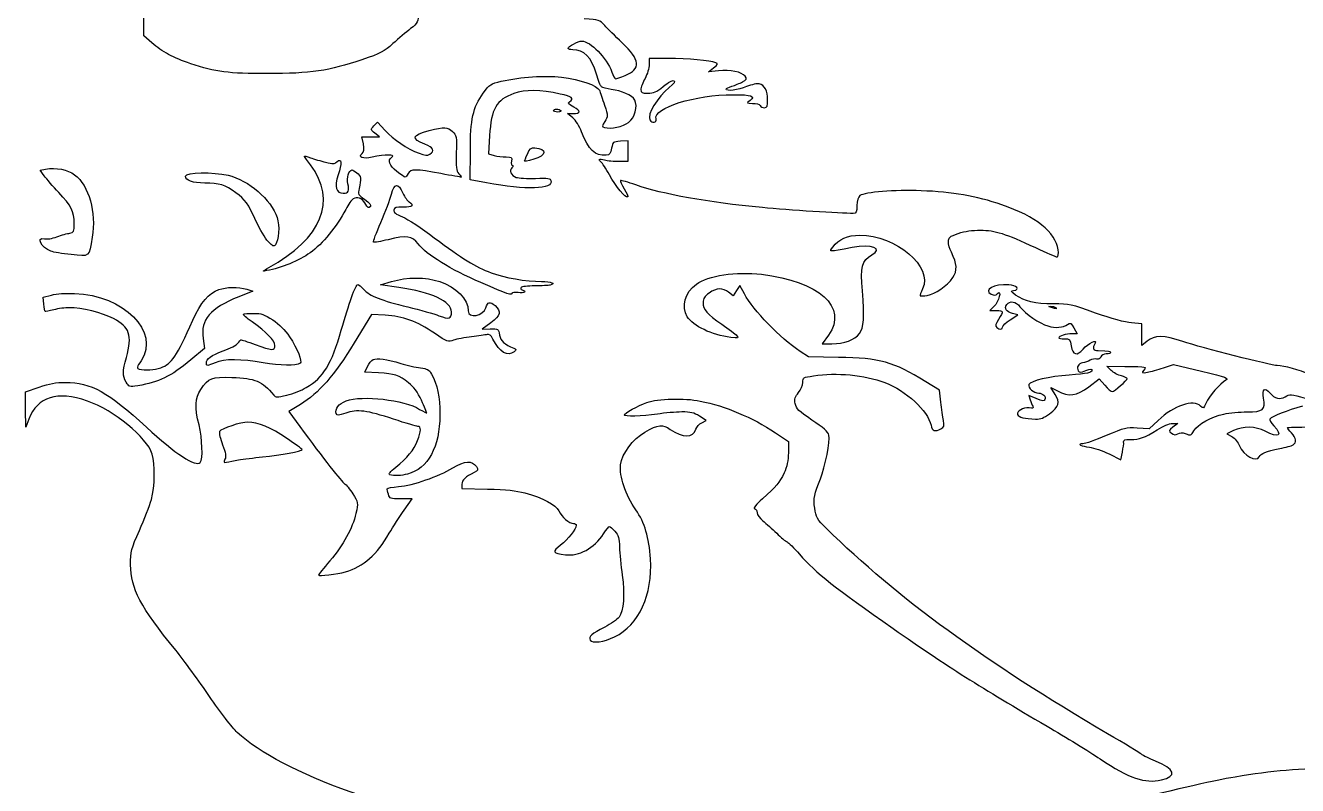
# Model space of a CAD drawing. Extents: x 0 to 500, y 0 to 193.
# Drawn here: x 0 to 67.2, y 42.2 to 82.4 of the extents above; entities that cross this region are included whole.
import ezdxf

# ---------------------------------------------------------------- set-up
doc = ezdxf.new("R2010")
doc.units = 0
doc.layers.add('Layer_1', color=7, linetype='CONTINUOUS')

msp = doc.modelspace()

# ---------------------------------------------------------------- linework, layer by layer
at = {"layer": 'Layer_1', "color": 7}
for points in [[(6.66947, 81.437823), (6.259, 81.796293), (6.252, 83.059363)], [(33.94253, 80.609953), (32.93615, 80.609953), (32.9361, 80.284623)], [(36.58971, 79.954583), (36.06458, 79.901383), (36.33613, 80.106603)], [(28.89979, 77.477603), (28.63022, 77.701023), (28.90792, 77.701023)], [(17.84333, 76.091113), (17.76743, 76.476133), (18.23594, 76.476133), (18.70445, 76.476133), (18.45643, 76.660243)], [(18.39873, 77.046903), (18.58904, 77.249453), (18.99222, 76.804773)], [(24.5085, 76.535233), (24.4526, 75.560753), (24.74709, 75.482653)], [(31.34623, 75.174943), (31.83304, 75.174943), (31.83304, 75.715413), (31.83304, 76.255873), (31.42141, 76.232073)], [(24.34215, 74.041063), (23.4905, 74.203623), (23.4925, 75.703453)], [(0.9945, 74.407803), (0.7717, 74.712433), (1.0538, 74.761833)], [(19.61201, 74.638933), (19.61195, 74.639383)], [(19.71104, 68.505353), (18.74584, 68.641623), (19.33446, 68.821143)], [(37.96269, 68.165453), (37.71491, 68.619473), (37.54154, 68.345423), (37.36816, 68.071383), (37.13361, 68.255023)], [(0.9773, 67.626133), (0.9393, 68.000073), (1.3784, 68.109703)], [(11.68542, 68.413663), (12.00346, 68.318963), (11.26007, 68.015783)], [(51.1434, 67.500933), (50.93175, 67.290423), (51.26434, 67.290423)], [(18.99816, 67.042283), (18.2709, 67.078583), (17.35317, 65.574423)], [(24.57601, 66.638973), (24.12467, 66.297503), (24.54615, 66.315403)], [(51.9984, 66.799033), (52.39985, 67.055463), (52.12315, 67.128863)], [(59.23566, 65.676983), (58.95148, 65.441453), (58.95148, 66.011583), (58.95148, 66.581713), (58.40291, 66.632513)], [(42.40791, 65.992583), (42.07903, 65.529843), (42.58343, 65.529843)], [(55.361, 66.367473), (55.53099, 66.065683), (55.25818, 66.065683)], [(9.37893, 65.818083), (9.44973, 65.287073), (8.72935, 64.684773)], [(42.92887, 64.811423), (41.34632, 64.834723), (40.91458, 65.124843)], [(18.64835, 63.994133), (17.91701, 64.037133), (18.06478, 64.335673)], [(57.33262, 64.124723), (57.11003, 64.342943), (58.05821, 64.332643)], [(60.09204, 64.263283), (60.62884, 64.445023), (62.10364, 64.082843)], [(0.1799, 61.542853), (0.02, 61.128063), (0.01, 62.060993), (0, 62.993923), (0.7226, 63.242013)], [(5.32052, 63.505443), (5.3196, 63.505413)], [(48.34013, 62.445953), (48.27133, 63.074743), (47.54395, 63.522473)], [(54.36723, 62.858803), (54.14256, 63.229653), (54.49922, 63.039943)], [(56.14818, 63.262963), (56.70123, 63.675703), (56.99887, 63.339513)], [(53.37818, 62.633523), (52.98856, 62.801443), (53.05346, 62.577063)], [(14.52987, 62.331653), (13.90654, 61.950363), (14.48952, 61.156383)], [(35.71113, 61.361383), (35.94942, 61.479943), (35.59094, 61.705943)], [(59.8116, 61.484163), (59.33569, 61.035003), (58.70894, 61.072703)], [(60.57419, 61.319303), (60.85588, 61.319303), (60.59595, 61.126353)], [(39.59925, 60.831393), (40.28531, 60.376723), (40.28531, 59.774043)], [(63.79382, 60.942743), (63.44654, 60.770293), (63.70831, 60.626703)], [(57.21927, 59.714013), (57.83354, 59.407263), (57.92324, 59.808303)], [(23.05153, 58.113463), (23.05153, 57.893053), (24.3962, 57.857053)], [(19.99739, 56.745453), (20.41951, 57.338713), (19.82827, 57.338713)]]:
    msp.add_lwpolyline(points, dxfattribs=at)
for points in [[(27.88677, 77.854233)], [(33.29711, 77.415773)], [(26.35163, 75.194153)], [(12.81766, 70.933393)], [(2.4099, 70.243193)], [(12.84836, 69.556313)], [(24.0452, 68.763943)], [(54.17654, 67.443523)], [(9.55529, 64.501473)], [(11.25673, 59.395003)], [(19.24148, 58.614793)]]:
    msp.add_lwpolyline(points, close=True, dxfattribs=at)
for points in [[(20.76095, 83.068503), (20.74835, 82.528403), (20.72955, 82.489493), (20.33535, 82.185373)], [(30.58644, 82.353033), (30.31853, 82.648983), (30.30224, 82.654193), (29.50953, 82.697193)], [(20.33535, 82.185373), (20.10853, 82.010393), (19.6895, 81.654213), (19.40417, 81.393853)], [(31.50615, 81.443363), (31.14991, 81.778403), (30.73605, 82.187753), (30.58644, 82.353033)], [(8.72648, 80.333633), (7.81046, 80.638323), (7.22521, 80.952493), (6.66947, 81.437823)], [(19.40417, 81.393853), (18.93949, 80.969853), (18.76777, 80.880543), (17.75763, 80.537563)], [(28.64976, 81.140043), (28.64976, 81.235643), (29.19248, 81.528343), (29.36964, 81.528343)], [(29.36964, 81.528343), (29.83604, 81.528343), (30.68821, 80.652903), (30.96322, 79.891243)], [(31.66665, 79.713303), (32.51251, 80.047383), (32.46683, 80.539803), (31.50615, 81.443363)], [(28.89976, 81.069043), (28.76226, 81.069043), (28.64976, 81.100943), (28.64976, 81.140043)], [(30.14586, 79.787713), (29.88131, 80.688323), (29.51106, 81.069043), (28.89976, 81.069043)], [(36.45149, 80.379133), (36.17216, 80.499523), (34.97183, 80.609953), (33.94253, 80.609953)], [(12.78794, 79.807133), (10.69911, 79.806133), (10.06571, 79.888133), (8.72648, 80.333633)], [(17.75763, 80.537563), (16.03705, 79.953353), (15.05019, 79.808313), (12.78794, 79.807133)], [(32.9361, 80.284623), (32.93607, 80.105683), (32.8373, 79.778063), (32.71656, 79.556583)], [(36.33613, 80.106603), (36.55882, 80.274893), (36.57958, 80.323923), (36.45149, 80.379133)], [(37.99942, 79.673313), (37.82761, 79.897183), (37.22006, 80.018403), (36.58971, 79.954583)], [(24.17579, 78.772563), (24.51627, 79.246293), (24.56191, 79.276503), (25.12846, 79.403043)], [(25.12846, 79.403043), (26.18364, 79.638743), (27.41088, 79.721583), (28.29926, 79.617093)], [(28.29926, 79.617093), (29.29872, 79.499533), (30.20433, 79.187493), (30.30598, 78.925653)], [(30.42018, 79.107443), (30.36528, 79.154843), (30.24185, 79.460943), (30.14586, 79.787713)], [(30.96322, 79.891243), (31.03332, 79.696993), (31.12193, 79.538623), (31.16005, 79.539323)], [(31.16005, 79.539323), (31.19815, 79.540193), (31.42613, 79.618323), (31.66665, 79.713303)], [(32.71656, 79.556583), (32.59584, 79.335093), (32.49708, 79.068123), (32.49708, 78.963323)], [(33.67465, 79.129713), (33.94092, 79.349703), (34.15665, 79.465123), (34.23689, 79.430553)], [(34.23689, 79.430553), (34.32719, 79.391653), (34.25469, 79.282813), (33.99995, 79.075313)], [(37.29948, 79.137593), (37.46551, 79.190393), (37.71836, 79.296733), (37.86136, 79.373963)], [(37.86136, 79.373963), (38.07926, 79.491643), (38.10162, 79.540133), (37.99942, 79.673313)], [(38.75281, 79.270613), (38.64978, 79.293413), (38.34854, 79.225613), (38.08341, 79.119913)], [(39.193, 78.424723), (39.193, 78.895773), (39.02985, 79.209303), (38.75281, 79.270613)], [(23.4925, 75.703453), (23.4945, 77.418563), (23.62574, 78.007223), (24.17579, 78.772563)], [(25.7966, 78.759223), (24.86739, 78.424113), (24.58921, 77.943813), (24.5085, 76.535233)], [(28.23808, 78.730623), (27.20007, 78.959143), (26.37778, 78.968753), (25.7966, 78.759223)], [(28.73333, 78.325803), (28.9838, 78.500463), (28.87332, 78.590753), (28.23808, 78.730623)], [(30.30598, 78.925653), (30.34688, 78.820403), (30.46981, 78.468033), (30.57924, 78.142613)], [(30.92955, 78.974423), (30.70429, 79.000223), (30.47508, 79.060123), (30.42018, 79.107443)], [(32.17197, 78.410513), (32.03461, 78.662453), (31.48816, 78.910473), (30.92955, 78.974423)], [(32.49708, 78.963323), (32.49708, 78.797693), (32.54588, 78.772773), (32.86984, 78.772773)], [(33.99995, 79.075313), (33.36032, 78.554203), (32.81715, 77.645013), (32.97455, 77.358973)], [(32.86984, 78.772773), (33.17863, 78.772773), (33.31678, 78.834073), (33.67465, 79.129713)], [(33.29711, 77.415753), (33.13787, 77.996653), (35.37239, 78.696203), (37.38181, 78.694543)], [(36.99762, 78.983763), (36.99762, 79.015563), (37.13346, 79.084803), (37.29948, 79.137593)], [(38.08341, 79.119913), (37.62623, 78.937653), (36.99762, 78.858833), (36.99762, 78.983763)], [(37.38181, 78.694543), (38.33639, 78.693673), (38.55701, 78.618943), (38.26603, 78.394723)], [(27.88677, 77.854233), (27.88677, 77.896333), (27.95797, 77.930733), (28.04494, 77.930733)], [(28.04494, 77.930733), (28.13194, 77.930733), (28.23364, 77.896233), (28.27096, 77.854233)], [(28.95392, 78.036443), (28.67053, 78.191113), (28.62529, 78.250453), (28.73333, 78.325803)], [(28.90792, 77.701023), (29.33156, 77.701023), (29.34807, 77.821343), (28.95392, 78.036443)], [(30.57924, 78.142613), (30.7671, 77.583933), (30.76783, 77.535773), (30.59224, 77.278993)], [(31.84863, 77.230843), (32.18582, 77.491583), (32.34879, 78.086173), (32.17197, 78.410513)], [(38.26603, 78.394723), (38.06352, 78.238673), (38.06494, 78.236953), (38.39586, 78.236953)], [(38.39586, 78.236953), (38.592, 78.236953), (38.75658, 78.189453), (38.79362, 78.122133)], [(38.79362, 78.122133), (38.82842, 78.058933), (38.93245, 78.007303), (39.0249, 78.007303)], [(39.0249, 78.007303), (39.15531, 78.007303), (39.193, 78.100903), (39.193, 78.424723)], [(28.11278, 77.777633), (27.98847, 77.777633), (27.88677, 77.812133), (27.88677, 77.854233)], [(28.27096, 77.854233), (28.30826, 77.812133), (28.23706, 77.777633), (28.11278, 77.777633)], [(29.36685, 76.731253), (29.25823, 77.018873), (29.04805, 77.354733), (28.89979, 77.477603)], [(30.59224, 77.278993), (30.42645, 77.036543), (30.42465, 77.002153), (30.57564, 76.961743)], [(32.97455, 77.358973), (33.07942, 77.168373), (33.35177, 77.216293), (33.29711, 77.415773)], [(18.45643, 76.660243), (18.21659, 76.838273), (18.21468, 76.851043), (18.39873, 77.046903)], [(18.99222, 76.804773), (19.42419, 76.328343), (20.16092, 75.832983), (20.78751, 75.597663)], [(21.09267, 76.079663), (20.34836, 76.371383), (20.40868, 76.566003), (21.31478, 76.796353)], [(21.31478, 76.796353), (22.14346, 77.007023), (22.28326, 77.002543), (22.54848, 76.756853)], [(22.54848, 76.756853), (22.7625, 76.558603), (22.77955, 76.461443), (22.74753, 75.622383)], [(30.65868, 75.495423), (30.08911, 75.438923), (29.72242, 75.789693), (29.36685, 76.731253)], [(30.57564, 76.961743), (30.91872, 76.869943), (31.55616, 77.004643), (31.84863, 77.230843)], [(17.78143, 75.590303), (17.87653, 75.670203), (17.89569, 75.825553), (17.84333, 76.091113)], [(21.34713, 75.552663), (21.63347, 75.718393), (21.54454, 75.902553), (21.09267, 76.079663)], [(31.42141, 76.232073), (31.02127, 76.208973), (31.00824, 76.198673), (30.95489, 75.863843)], [(14.73033, 75.430153), (14.70813, 75.465253), (14.84936, 75.436153), (15.04405, 75.366253)], [(15.05665, 74.983633), (14.89932, 75.194143), (14.75247, 75.395083), (14.73033, 75.430153)], [(15.04405, 75.366253), (15.23873, 75.296053), (15.60161, 75.188513), (15.85044, 75.127293)], [(16.43867, 75.145493), (16.6894, 75.384633), (16.72496, 75.068993), (16.51667, 74.452913)], [(18.3061, 75.390343), (17.81463, 75.285553), (17.54228, 75.389473), (17.78143, 75.590303)], [(19.34671, 75.389343), (19.56119, 75.538913), (19.00488, 75.539563), (18.3061, 75.390343)], [(19.61195, 74.639383), (19.20718, 74.951833), (19.11066, 75.224733), (19.34671, 75.389343)], [(20.78751, 75.597663), (21.11006, 75.476533), (21.20272, 75.469083), (21.34713, 75.552663)], [(22.74753, 75.622383), (22.71923, 74.882143), (22.74653, 74.668753), (22.88727, 74.518713)], [(24.74709, 75.482653), (24.90905, 75.439753), (25.19215, 75.404553), (25.37619, 75.404553)], [(25.37619, 75.404553), (25.68555, 75.404553), (25.70716, 75.387253), (25.66247, 75.174903)], [(26.83862, 75.283353), (26.47801, 75.178273), (26.34818, 75.154493), (26.35163, 75.194153)], [(26.35166, 75.194143), (26.35249, 75.204643), (26.42106, 75.368293), (26.50379, 75.557753)], [(26.50379, 75.557753), (26.63008, 75.846913), (26.6945, 75.898923), (26.90492, 75.881693)], [(26.90492, 75.881693), (27.5565, 75.828293), (27.51806, 75.481323), (26.83862, 75.283353)], [(30.39904, 75.132893), (30.20798, 75.268093), (30.2947, 75.324723), (30.57784, 75.249643)], [(30.57784, 75.249643), (30.7327, 75.208643), (31.07848, 75.174943), (31.34623, 75.174943)], [(30.95489, 75.863843), (30.90989, 75.581713), (30.85629, 75.515033), (30.65868, 75.495423)], [(1.0538, 74.761833), (1.6163, 74.860233), (2.2343, 74.741333), (2.598, 74.464573)], [(8.4576, 74.387473), (8.4576, 74.591903), (9.91137, 74.625213), (10.69605, 74.438773)], [(12.84837, 69.556353), (15.65667, 71.096023), (16.46937, 73.093413), (15.05665, 74.983633)], [(15.85044, 75.127293), (16.26125, 75.026213), (16.31534, 75.027893), (16.43867, 75.145493)], [(17.02709, 73.989943), (16.95229, 74.290243), (17.07289, 74.715683), (17.23286, 74.715683)], [(17.23286, 74.715683), (17.27796, 74.715683), (17.40167, 74.648783), (17.50775, 74.567053)], [(17.50775, 74.567053), (17.71784, 74.405163), (17.74068, 74.236523), (17.61951, 73.741813)], [(20.05381, 74.332513), (20.02911, 74.332513), (19.83035, 74.470403), (19.61201, 74.638933)], [(21.93976, 74.523893), (20.61527, 74.771343), (20.33779, 74.771373), (20.20297, 74.523893)], [(25.69027, 74.834103), (25.52049, 74.691453), (25.63817, 74.432613), (25.92072, 74.327163)], [(25.66247, 75.174903), (25.63587, 75.048603), (25.66147, 74.945263), (25.71837, 74.945263)], [(25.71837, 74.945263), (25.77567, 74.945263), (25.76307, 74.895263), (25.69027, 74.834103)], [(30.83545, 74.454353), (30.65194, 74.787553), (30.45556, 75.092893), (30.39904, 75.132893)], [(1.7561, 73.527653), (1.4598, 73.844193), (1.1171, 74.240253), (0.9945, 74.407803)], [(2.598, 74.464573), (3.3513, 73.891333), (3.75183, 72.472983), (3.53031, 71.163123)], [(9.46798, 74.026763), (8.83089, 74.026763), (8.4576, 74.160033), (8.4576, 74.387473)], [(11.10741, 73.516373), (10.55476, 73.922163), (10.21876, 74.026763), (9.46798, 74.026763)], [(10.69605, 74.438773), (11.78913, 74.179043), (12.96724, 73.161393), (13.2882, 72.199673)], [(16.51667, 74.452913), (16.30101, 73.814993), (16.39173, 73.490893), (16.78596, 73.490893)], [(16.78596, 73.490893), (17.05966, 73.490893), (17.12023, 73.616243), (17.02709, 73.989943)], [(19.33063, 73.443903), (19.47838, 74.035583), (19.66231, 74.049793), (19.92887, 73.490103)], [(20.20297, 74.523893), (20.14557, 74.418633), (20.07847, 74.332513), (20.05381, 74.332513)], [(23.01254, 74.332703), (22.98534, 74.332703), (22.50257, 74.418703), (21.93976, 74.523893)], [(22.88727, 74.518713), (22.98337, 74.416413), (23.03977, 74.332703), (23.01254, 74.332703)], [(27.75095, 74.152533), (27.8853, 73.688643), (26.43441, 73.641193), (24.34215, 74.041063)], [(25.92072, 74.327163), (26.0417, 74.281963), (26.49373, 74.256163), (26.92524, 74.269863)], [(26.92524, 74.269863), (27.61756, 74.291663), (27.71463, 74.277863), (27.75095, 74.152533)], [(31.80133, 73.290183), (31.69154, 73.213583), (31.17763, 73.833023), (30.83545, 74.454353)], [(31.42996, 74.153923), (31.40176, 74.134223), (31.48766, 73.941543), (31.62082, 73.725663)], [(32.23343, 73.925893), (31.81972, 74.070973), (31.45816, 74.173593), (31.42996, 74.153923)], [(38.91316, 72.729143), (36.02214, 73.003943), (33.65097, 73.428773), (32.23343, 73.925893)], [(2.5764, 71.892083), (2.5654, 72.523523), (2.4146, 72.824263), (1.7561, 73.527653)], [(12.19038, 71.996753), (11.75638, 72.942743), (11.61122, 73.146433), (11.10741, 73.516373)], [(17.92093, 72.976333), (17.76731, 73.225623), (17.51675, 73.313603), (17.30668, 73.192023)], [(17.61951, 73.741813), (17.54611, 73.442013), (17.56791, 73.399373), (17.92144, 73.152863)], [(18.76627, 71.947363), (19.00853, 72.497573), (19.26249, 73.171023), (19.33063, 73.443903)], [(19.92887, 73.490103), (20.02587, 73.286503), (20.17656, 73.078613), (20.26381, 73.028113)], [(31.62082, 73.725663), (31.75399, 73.509773), (31.83522, 73.313813), (31.80133, 73.290183)], [(44.06572, 73.360543), (43.96702, 73.291743), (43.90767, 73.094363), (43.90767, 72.834773)], [(47.29929, 73.618743), (45.89544, 73.671143), (44.33203, 73.546243), (44.06572, 73.360543)], [(51.56247, 72.875463), (50.18114, 73.344273), (48.96272, 73.556703), (47.29929, 73.618743)], [(16.91124, 72.628483), (16.44836, 71.731473), (15.69014, 70.806853), (15.03393, 70.339183)], [(17.30668, 73.192023), (17.22468, 73.144523), (17.04668, 72.890933), (16.91124, 72.628483)], [(18.21587, 72.789333), (18.11627, 72.676913), (18.09851, 72.688153), (17.92093, 72.976333)], [(17.92144, 73.152863), (18.16642, 72.982023), (18.27158, 72.852183), (18.21587, 72.789333)], [(19.45615, 72.601093), (19.43105, 72.478273), (19.54245, 72.389673), (19.91152, 72.238813)], [(19.95593, 72.757063), (19.56033, 72.763063), (19.48435, 72.738963), (19.45615, 72.601093)], [(20.26381, 73.028113), (20.56198, 72.855553), (20.4423, 72.750173), (19.95593, 72.757063)], [(43.71557, 72.419403), (43.0467, 72.420273), (40.30379, 72.596953), (38.91316, 72.729143)], [(43.90767, 72.834773), (43.90767, 72.489963), (43.87497, 72.419243), (43.71557, 72.419403)], [(54.53205, 70.494123), (54.40374, 71.425383), (53.35346, 72.267613), (51.56247, 72.875463)], [(2.3446, 71.376563), (2.5639, 71.400863), (2.5842, 71.446063), (2.5764, 71.892083)], [(12.81762, 70.933373), (12.66543, 71.098013), (12.38316, 71.576543), (12.19038, 71.996753)], [(13.2882, 72.199673), (13.43217, 71.768303), (13.3859, 70.997313), (13.2023, 70.768523)], [(18.38769, 70.903813), (18.35369, 70.927513), (18.52402, 71.397133), (18.76627, 71.947363)], [(19.91152, 72.238813), (20.18027, 72.128983), (20.93574, 71.633763), (21.59035, 71.138333)], [(1.6629, 71.189493), (1.9057, 71.277693), (2.2124, 71.361913), (2.3446, 71.376563)], [(20.74133, 70.811693), (20.41154, 71.237433), (20.13597, 71.275833), (19.15101, 71.033353)], [(42.63091, 70.639193), (42.94391, 71.061293), (43.41685, 71.271123), (44.05331, 71.270273)], [(44.05331, 71.270273), (45.97553, 71.267273), (47.94546, 69.587893), (47.37657, 68.436383)], [(48.73753, 70.929303), (48.73753, 71.153143), (48.79483, 71.200453), (49.25893, 71.359833)], [(49.25893, 71.359833), (49.63732, 71.489783), (49.96099, 71.537733), (50.43895, 71.534633)], [(50.43895, 71.534633), (51.21096, 71.529633), (51.72892, 71.364433), (53.33055, 70.612353)], [(1.3453, 70.420493), (0.8374, 70.610033), (0.5359, 71.180843), (0.9977, 71.078643)], [(0.9977, 71.078643), (1.1333, 71.048643), (1.3957, 71.092343), (1.6629, 71.189493)], [(3.53031, 71.163123), (3.3488, 70.090083), (3.40308, 70.134623), (2.4099, 70.243193)], [(13.2023, 70.768523), (13.1076, 70.650523), (13.06047, 70.670723), (12.81766, 70.933393)], [(19.15101, 71.033353), (18.76521, 70.938353), (18.42172, 70.880083), (18.38769, 70.903813)], [(24.0452, 68.764003), (22.44936, 69.454243), (21.18662, 70.236883), (20.74133, 70.811693)], [(21.59035, 71.138333), (23.06518, 70.022123), (23.74724, 69.601473), (24.59049, 69.288043)], [(43.64645, 70.613393), (42.37518, 70.375763), (42.43444, 70.374253), (42.63091, 70.639193)], [(44.69335, 70.224323), (45.33239, 70.573093), (44.69635, 70.809573), (43.64645, 70.613393)], [(48.89408, 70.368393), (48.80798, 70.538583), (48.73753, 70.790993), (48.73753, 70.929303)], [(53.33055, 70.612353), (53.90404, 70.343073), (54.4205, 70.122743), (54.47825, 70.122743)], [(2.4099, 70.243173), (1.9514, 70.293273), (1.4723, 70.373083), (1.3453, 70.420493)], [(15.03393, 70.339183), (14.44513, 69.919553), (13.52646, 69.542243), (12.73859, 69.396453)], [(44.19189, 68.323903), (44.0841, 69.587713), (44.17779, 69.942983), (44.69335, 70.224323)], [(48.96708, 69.027203), (49.22089, 69.392823), (49.20078, 69.762193), (48.89408, 70.368393)], [(54.47825, 70.122743), (54.53765, 70.122743), (54.56105, 70.283973), (54.53205, 70.494123)], [(12.73859, 69.396453), (12.49666, 69.351653), (12.50967, 69.370653), (12.84836, 69.556313)], [(24.59049, 69.288043), (25.30498, 69.022483), (26.43429, 68.824813), (27.24911, 68.822713)], [(35.42661, 68.687283), (36.04503, 69.137543), (37.5255, 69.360083), (38.86758, 69.204523)], [(38.86758, 69.204523), (41.91244, 68.851603), (43.44909, 67.457493), (42.40791, 65.992583)], [(10.20718, 68.397663), (10.59558, 68.537723), (11.24505, 68.544753), (11.68542, 68.413663)], [(16.68032, 66.256573), (17.07402, 67.641993), (17.44332, 68.668333), (17.54762, 68.666933)], [(17.54762, 68.666933), (17.58632, 68.666063), (17.72759, 68.547903), (17.86162, 68.403573)], [(19.33446, 68.821143), (20.12614, 69.062593), (21.14366, 69.062913), (21.87448, 68.822013)], [(21.87448, 68.822013), (22.74494, 68.535023), (23.38081, 67.879953), (23.38081, 67.270233)], [(25.69138, 68.207053), (25.69138, 68.068953), (25.51067, 68.130053), (24.0452, 68.763943)], [(26.89634, 68.591733), (26.51722, 68.591733), (26.22001, 68.554333), (26.17239, 68.500533)], [(27.7125, 68.638033), (27.6174, 68.612533), (27.25008, 68.591733), (26.89634, 68.591733)], [(27.24911, 68.822713), (27.77421, 68.821713), (28.02463, 68.721553), (27.7125, 68.638033)], [(34.94839, 66.962693), (34.62183, 67.493413), (34.83305, 68.255133), (35.42661, 68.687283)], [(47.61972, 68.091093), (48.03355, 68.154493), (48.66656, 68.594273), (48.96708, 69.027203)], [(51.91914, 68.652913), (51.15227, 68.697913), (50.55841, 68.382993), (50.99268, 68.161553)], [(52.17949, 68.347553), (52.53974, 68.397453), (52.34315, 68.628013), (51.91914, 68.652913)], [(1.3784, 68.109703), (1.6515, 68.177903), (2.1094, 68.209903), (2.5901, 68.194403)], [(2.5901, 68.194403), (5.1935, 68.110303), (7.1225, 66.158283), (6.10627, 64.636183)], [(8.84369, 66.771703), (9.27264, 67.727363), (9.67329, 68.205133), (10.20718, 68.397663)], [(11.26007, 68.015783), (9.7458, 67.398213), (9.24613, 66.814473), (9.37893, 65.818083)], [(17.86162, 68.403573), (18.18092, 68.059763), (18.78957, 67.818923), (20.1975, 67.479283)], [(22.50057, 67.213443), (22.50457, 67.767393), (21.43699, 68.261673), (19.71104, 68.505353)], [(26.02069, 68.235753), (25.83492, 68.261653), (25.69138, 68.249153), (25.69138, 68.207053)], [(26.22079, 68.379333), (26.50547, 68.313133), (26.33625, 68.191743), (26.02069, 68.235753)], [(26.17239, 68.500533), (26.12799, 68.450433), (26.14969, 68.395853), (26.22079, 68.379333)], [(36.10561, 68.214923), (35.86894, 68.049873), (35.78475, 67.918323), (35.78475, 67.713553)], [(37.13361, 68.255023), (36.82148, 68.499383), (36.49532, 68.486653), (36.10561, 68.214923)], [(40.91458, 65.124843), (39.8383, 65.848073), (38.44308, 67.285233), (37.96269, 68.165453)], [(44.03742, 66.074803), (44.27611, 66.395553), (44.31191, 66.916733), (44.19189, 68.323903)], [(47.37657, 68.436383), (47.28517, 68.251493), (47.22946, 68.086973), (47.25265, 68.070793)], [(47.25265, 68.070793), (47.27585, 68.054593), (47.44103, 68.063793), (47.61972, 68.091093)], [(50.99268, 68.161553), (51.16296, 68.074753), (51.2135, 68.079153), (51.33481, 68.191753)], [(51.33481, 68.191753), (51.57673, 68.416263), (51.39151, 67.747683), (51.1434, 67.500933)], [(52.28405, 68.107243), (52.01754, 68.294503), (52.00497, 68.323393), (52.17949, 68.347553)], [(54.28629, 67.639273), (53.30427, 67.646273), (52.75921, 67.773363), (52.28405, 68.107243)], [(1.0363, 67.236493), (1.0253, 67.245493), (0.9983, 67.420463), (0.9773, 67.626133)], [(1.4919, 67.328793), (1.2527, 67.269393), (1.0477, 67.227833), (1.0363, 67.236493)], [(2.3268, 67.440163), (2.1068, 67.438163), (1.7311, 67.388163), (1.4919, 67.328793)], [(4.65223, 66.863913), (4.06294, 67.167093), (2.9402, 67.445313), (2.3268, 67.440163)], [(20.1975, 67.479283), (20.83142, 67.326353), (21.56863, 67.116933), (21.83573, 67.013903)], [(21.83573, 67.013903), (22.36551, 66.809533), (22.49815, 66.849353), (22.50057, 67.213443)], [(23.38081, 67.270233), (23.38081, 66.852463), (24.17319, 66.996543), (24.31276, 67.439683)], [(24.31276, 67.439683), (24.41319, 67.758573), (24.53199, 67.785133), (24.79903, 67.548383)], [(24.79903, 67.548383), (25.13961, 67.246433), (25.08509, 67.024123), (24.57601, 66.638973)], [(35.78475, 67.713553), (35.78475, 67.332373), (35.98521, 67.098873), (36.77231, 66.563223)], [(51.26434, 67.290423), (51.65589, 67.290423), (51.66404, 67.258623), (51.38411, 66.822553)], [(52.12315, 67.128863), (51.78714, 67.217963), (51.66844, 67.403773), (51.82075, 67.602243)], [(51.82075, 67.602243), (51.9937, 67.827603), (52.29312, 67.778663), (52.51727, 67.488423)], [(52.51727, 67.488423), (52.81018, 67.109113), (53.54474, 66.601923), (53.98839, 66.472663)], [(54.17652, 67.443523), (53.99755, 67.497123), (53.99128, 67.510323), (54.14262, 67.514723)], [(54.14262, 67.514723), (54.24471, 67.517723), (54.35877, 67.485623), (54.39608, 67.443523)], [(54.39608, 67.443523), (54.47408, 67.355523), (54.47028, 67.355523), (54.17654, 67.443523)], [(56.50939, 67.158273), (55.20485, 67.619023), (55.13806, 67.633463), (54.28629, 67.639273)], [(5.3296, 64.814973), (5.65132, 65.987453), (5.50693, 66.424213), (4.65223, 66.863913)], [(7.14731, 64.268933), (7.73063, 64.479283), (7.97963, 64.846643), (8.84369, 66.771703)], [(11.96574, 66.688433), (11.67927, 66.888203), (11.47253, 67.070923), (11.50631, 67.094493)], [(11.50631, 67.094493), (11.54011, 67.118093), (11.78389, 67.137293), (12.0481, 67.137293)], [(13.17768, 65.441753), (13.17768, 65.692573), (12.72284, 66.160453), (11.96574, 66.688433)], [(12.0481, 67.137293), (12.46597, 67.137293), (12.59713, 67.092493), (13.05621, 66.793053)], [(13.05621, 66.793053), (13.40249, 66.567173), (13.70687, 66.262843), (13.94137, 65.908053)], [(21.60448, 66.086293), (20.66554, 66.725783), (19.92932, 66.995823), (18.99816, 67.042283)], [(37.25075, 65.870333), (36.22884, 66.001593), (35.25565, 66.463323), (34.94839, 66.962693)], [(36.77231, 66.563223), (37.14351, 66.310613), (37.49823, 66.039123), (37.56058, 65.959933)], [(51.38411, 66.822553), (51.23044, 66.583183), (51.20367, 66.463853), (51.28781, 66.393173)], [(51.59696, 66.418973), (51.59696, 66.486973), (51.77761, 66.658003), (51.9984, 66.799033)], [(53.98839, 66.472663), (54.40253, 66.351983), (54.78085, 66.383263), (55.03285, 66.558963)], [(55.03285, 66.558963), (55.17056, 66.654963), (55.213, 66.630263), (55.361, 66.367473)], [(58.40291, 66.632513), (58.05685, 66.664513), (57.35785, 66.858603), (56.50939, 67.158273)], [(13.94137, 65.908053), (14.37426, 65.253103), (14.63484, 64.601583), (14.50118, 64.508373)], [(14.82711, 63.217323), (15.74507, 63.765263), (16.17073, 64.463333), (16.68032, 66.256573)], [(22.60835, 65.719363), (22.31, 65.611773), (22.29102, 65.618713), (21.60448, 66.086293)], [(23.55827, 65.902693), (23.20307, 65.862193), (22.7756, 65.779683), (22.60835, 65.719363)], [(24.3731, 66.022843), (24.2801, 65.997243), (23.91348, 65.943243), (23.55827, 65.902693)], [(24.68793, 65.780263), (24.58214, 65.989963), (24.4957, 66.056573), (24.3731, 66.022843)], [(24.54615, 66.315403), (24.96615, 66.333203), (24.96785, 66.332103), (25.03464, 65.995653)], [(25.03464, 65.995653), (25.09844, 65.674363), (25.2921, 65.494853), (25.78067, 65.304173)], [(37.56058, 65.959933), (37.66544, 65.826753), (37.64218, 65.820023), (37.25075, 65.870333)], [(42.58343, 65.529843), (43.22832, 65.529843), (43.78799, 65.739613), (44.03742, 66.074803)], [(51.28781, 66.393173), (51.44844, 66.258193), (51.59696, 66.270563), (51.59696, 66.418973)], [(55.25818, 66.065683), (54.96091, 66.065683), (54.56073, 65.941623), (54.56073, 65.849463)], [(54.56073, 65.849463), (54.56073, 65.817763), (54.69657, 65.793063), (54.86259, 65.794763)], [(61.12183, 65.647783), (60.09803, 65.989933), (59.62219, 65.997293), (59.23566, 65.676983)], [(10.44008, 65.155683), (10.80532, 65.291453), (11.15752, 65.474213), (11.22275, 65.561843)], [(11.22275, 65.561843), (11.28795, 65.649443), (11.35372, 65.731593), (11.36885, 65.744343)], [(11.36885, 65.744343), (11.38405, 65.757143), (11.72717, 65.645143), (12.13148, 65.495553)], [(12.13148, 65.495553), (13.03046, 65.162973), (13.17768, 65.155403), (13.17768, 65.441753)], [(17.35317, 65.574423), (16.30927, 63.863483), (15.48345, 62.914963), (14.52987, 62.331653)], [(25.80457, 65.115853), (25.46456, 64.830163), (25.03972, 65.082953), (24.68793, 65.780263)], [(25.78067, 65.304173), (25.92267, 65.248773), (25.92653, 65.218373), (25.80457, 65.115853)], [(54.86259, 65.794763), (55.145, 65.797763), (55.168, 65.773163), (55.21935, 65.415703)], [(55.21935, 65.415703), (55.28845, 64.934773), (55.53335, 64.871823), (55.85522, 65.252243)], [(55.85522, 65.252243), (56.1124, 65.556223), (56.63294, 65.808393), (56.48614, 65.557903)], [(56.48614, 65.557903), (56.32417, 65.281513), (56.36452, 65.185613), (56.64635, 65.177093)], [(56.64635, 65.177093), (57.21342, 65.159893), (57.30496, 65.145093), (57.30496, 65.070563)], [(66.09538, 64.381493), (65.80282, 64.381493), (62.0576, 65.335033), (61.12183, 65.647783)], [(5.3196, 63.505413), (5.12291, 63.833683), (5.12463, 64.069633), (5.3296, 64.814973)], [(6.10627, 64.636183), (5.88194, 64.300203), (5.86681, 64.233423), (6.00657, 64.196033)], [(8.72935, 64.684773), (7.65592, 63.787283), (7.05675, 63.494353), (5.93474, 63.318553)], [(9.55529, 64.501403), (9.55529, 64.740843), (9.78906, 64.913703), (10.44008, 65.155683)], [(10.01915, 64.534473), (9.58626, 64.350413), (9.55529, 64.348213), (9.55529, 64.501473)], [(12.55566, 64.527473), (11.39586, 64.734833), (10.49639, 64.737273), (10.01915, 64.534473)], [(14.50118, 64.508373), (14.29125, 64.361983), (13.43417, 64.370373), (12.55566, 64.527473)], [(18.06478, 64.335673), (18.14608, 64.499873), (18.27757, 64.664223), (18.35704, 64.700903)], [(18.35704, 64.700903), (18.55642, 64.792903), (19.09357, 64.716803), (19.81488, 64.494373)], [(19.81488, 64.494373), (20.1494, 64.391203), (20.61752, 64.285113), (20.85514, 64.258613)], [(47.54395, 63.522473), (45.80047, 64.595653), (45.14484, 64.778763), (42.92887, 64.811423)], [(55.82433, 64.522683), (55.59545, 64.493383), (55.48672, 64.298463), (55.59228, 64.106623)], [(56.21884, 64.659363), (56.12194, 64.599563), (55.94439, 64.538043), (55.82433, 64.522683)], [(56.56116, 64.723663), (56.46976, 64.748163), (56.31576, 64.718663), (56.21884, 64.659363)], [(56.7863, 64.836633), (56.7481, 64.734833), (56.66858, 64.694913), (56.56116, 64.723663)], [(57.07514, 64.994063), (56.93554, 64.994063), (56.82216, 64.932263), (56.7863, 64.836633)], [(57.30496, 65.070563), (57.30496, 65.028463), (57.20154, 64.994063), (57.07514, 64.994063)], [(6.00657, 64.196033), (6.30271, 64.116733), (6.8164, 64.149633), (7.14731, 64.268933)], [(20.23267, 63.472343), (19.7061, 63.878803), (19.50958, 63.943533), (18.64835, 63.994133)], [(20.85514, 64.258613), (21.22369, 64.217513), (21.31049, 64.169613), (21.44584, 63.932413)], [(21.44584, 63.932413), (21.75111, 63.397523), (21.88779, 62.728103), (21.88554, 61.778923)], [(41.0537, 63.484803), (41.0537, 63.749193), (41.0686, 63.758703), (41.60795, 63.839373)], [(41.60795, 63.839373), (42.85556, 64.025963), (44.28879, 63.889173), (45.37688, 63.479583)], [(55.10958, 63.882033), (54.07462, 63.810433), (53.06072, 63.568993), (52.98868, 63.376873)], [(56.31704, 64.123623), (56.31704, 63.996423), (56.08094, 63.949183), (55.10958, 63.882033)], [(55.59228, 64.106623), (55.64668, 64.007723), (55.69577, 64.008523), (55.98576, 64.112623)], [(55.98576, 64.112623), (56.26423, 64.213043), (56.31704, 64.214793), (56.31704, 64.123623)], [(57.86916, 63.830173), (57.69648, 63.872173), (57.45504, 64.004693), (57.33262, 64.124723)], [(58.18312, 63.693063), (58.18312, 63.726463), (58.04183, 63.788163), (57.86916, 63.830173)], [(58.05821, 64.332643), (59.26511, 64.319443), (59.19976, 64.331773), (59.05332, 64.141233)], [(59.05332, 64.141233), (58.93585, 63.988163), (58.94783, 63.981073), (59.24155, 64.029653)], [(59.24155, 64.029653), (59.41408, 64.058153), (59.79679, 64.163323), (60.09204, 64.263283)], [(62.10364, 64.082843), (63.43199, 63.756633), (63.55946, 63.709763), (63.3873, 63.610803)], [(67.78791, 63.923483), (67.32975, 64.141913), (66.44441, 64.381493), (66.09538, 64.381493)], [(0.7226, 63.242013), (1.2964, 63.439013), (1.5847, 63.490553), (2.1222, 63.492253)], [(2.1222, 63.492253), (3.45136, 63.496253), (4.38346, 62.979423), (6.38417, 61.128063)], [(5.93474, 63.318553), (5.48156, 63.247553), (5.47358, 63.249953), (5.32052, 63.505443)], [(9.26097, 63.118343), (9.67711, 63.736183), (9.82644, 63.794163), (10.90059, 63.754843)], [(10.90059, 63.754843), (12.15026, 63.709143), (12.46797, 63.574753), (13.11738, 62.817423)], [(13.80299, 62.819423), (14.11971, 62.891123), (14.58056, 63.070143), (14.82711, 63.217323)], [(20.90926, 62.545783), (20.71424, 62.976293), (20.50619, 63.261203), (20.23267, 63.472343)], [(40.82068, 62.950193), (40.94884, 63.094803), (41.0537, 63.335373), (41.0537, 63.484803)], [(45.37688, 63.479583), (46.50976, 63.053173), (47.64124, 62.010583), (47.82075, 61.227723)], [(52.98868, 63.376873), (52.92548, 63.208343), (53.24811, 62.926843), (53.50448, 62.926843)], [(54.49922, 63.039943), (55.09533, 62.722863), (55.4973, 62.777233), (56.14818, 63.262963)], [(56.99887, 63.339513), (57.16258, 63.154613), (57.33546, 63.005113), (57.38307, 63.007283)], [(57.38307, 63.007283), (57.48824, 63.012283), (58.18312, 63.607713), (58.18312, 63.693063)], [(63.3873, 63.610803), (63.08431, 63.436633), (62.4996, 62.759223), (62.34832, 62.407103)], [(65.37747, 62.660873), (65.29127, 63.141863), (65.43947, 63.257873), (65.71878, 62.928113)], [(3.2689, 62.505863), (1.6677, 63.064503), (0.6434, 62.745193), (0.1799, 61.542853)], [(6.6924, 59.707973), (6.42154, 60.588713), (4.67667, 62.014733), (3.2689, 62.505863)], [(9.16567, 61.242883), (8.92922, 62.178973), (8.95377, 62.662273), (9.26097, 63.118343)], [(13.11738, 62.817423), (13.21989, 62.697873), (13.26521, 62.698023), (13.80299, 62.819423)], [(16.41573, 61.855863), (16.31527, 62.076593), (16.55015, 62.376343), (16.9326, 62.515483)], [(16.9326, 62.515483), (17.78725, 62.826403), (19.99388, 62.572483), (20.81694, 62.068563)], [(21.19087, 61.881853), (21.19087, 61.905053), (21.06415, 62.203863), (20.90926, 62.545783)], [(32.821, 62.432493), (33.38271, 62.635383), (34.80748, 62.674113), (35.62359, 62.508693)], [(35.62359, 62.508693), (36.98066, 62.233573), (38.36428, 61.649833), (39.59925, 60.831393)], [(40.64872, 62.369863), (40.60212, 62.612373), (40.64272, 62.749313), (40.82068, 62.950193)], [(53.05346, 62.577063), (53.08916, 62.453653), (53.14936, 62.296793), (53.18729, 62.228493)], [(53.83685, 62.591123), (53.77505, 62.478813), (53.72689, 62.483273), (53.37818, 62.633523)], [(53.50448, 62.926843), (53.72681, 62.926843), (53.91628, 62.735463), (53.83685, 62.591123)], [(54.07486, 61.835953), (54.58468, 62.219983), (54.63903, 62.410153), (54.36723, 62.858803)], [(62.05641, 62.238053), (61.67827, 62.614533), (60.63974, 62.265753), (59.8116, 61.484163)], [(64.51097, 61.931723), (65.35603, 61.931723), (65.48818, 62.042923), (65.37747, 62.660873)], [(65.71878, 62.928113), (65.96064, 62.642573), (66.25965, 62.567623), (66.51471, 62.728593)], [(66.51471, 62.728593), (66.76872, 62.888893), (66.82614, 62.884723), (67.58224, 62.650893)], [(16.91403, 61.874463), (16.50482, 61.733273), (16.47206, 61.732043), (16.41573, 61.855863)], [(19.44272, 61.546513), (18.03231, 62.015173), (17.51595, 62.082143), (16.91403, 61.874463)], [(20.81694, 62.068563), (21.02261, 61.942623), (21.19087, 61.858613), (21.19087, 61.881853)], [(31.61353, 61.772423), (31.61353, 61.863523), (32.32966, 62.255023), (32.821, 62.432493)], [(33.36984, 61.817123), (32.5564, 61.692343), (31.61353, 61.668343), (31.61353, 61.772423)], [(34.6579, 61.929253), (34.3419, 61.928253), (33.76227, 61.877353), (33.36984, 61.817123)], [(35.59094, 61.705943), (35.28824, 61.896773), (35.14306, 61.931523), (34.6579, 61.929253)], [(41.53289, 61.503903), (40.82745, 61.974023), (40.70105, 62.097813), (40.64872, 62.369863)], [(48.47681, 61.478473), (48.43951, 61.664743), (48.37791, 62.100113), (48.34013, 62.445953)], [(52.99277, 62.139393), (52.68969, 62.179793), (52.33674, 61.976943), (52.38788, 61.791743)], [(53.18729, 62.228493), (53.24179, 62.130293), (53.20109, 62.111643), (52.99277, 62.139393)], [(53.33142, 61.556523), (53.61668, 61.550523), (53.77484, 61.609923), (54.07486, 61.835953)], [(61.69762, 60.939653), (61.89536, 61.272573), (62.6389, 61.686863), (63.27513, 61.818623)], [(62.34832, 62.407103), (62.21731, 62.102173), (62.20186, 62.093223), (62.05641, 62.238053)], [(63.27513, 61.818623), (63.5755, 61.880823), (64.13163, 61.931723), (64.51097, 61.931723)], [(67.43067, 62.230583), (66.63206, 62.009053), (65.83313, 61.696483), (65.70979, 61.557323)], [(9.23287, 59.263843), (9.38255, 59.428553), (9.34507, 60.532783), (9.16567, 61.242883)], [(11.75068, 61.393673), (11.37775, 61.394673), (10.33616, 61.048563), (10.25178, 60.895223)], [(13.79286, 60.541283), (12.9772, 61.092833), (12.2606, 61.391933), (11.75068, 61.393673)], [(14.48952, 61.156383), (15.72399, 59.475143), (16.70923, 58.215723), (16.85073, 58.138103)], [(20.724, 61.166473), (20.6483, 61.166473), (20.07176, 61.337493), (19.44272, 61.546513)], [(21.88554, 61.778923), (21.88154, 60.074823), (21.25564, 58.932793), (20.16836, 58.645493)], [(20.7051, 60.419053), (20.89638, 60.920123), (20.9026, 61.166473), (20.724, 61.166473)], [(32.71123, 60.863993), (33.43095, 61.280133), (33.63071, 61.302223), (34.04726, 61.011743)], [(35.40034, 61.012613), (35.44024, 61.139223), (35.58007, 61.296163), (35.71113, 61.361383)], [(42.4249, 60.697313), (42.3743, 60.886873), (42.13751, 61.100973), (41.53289, 61.503903)], [(47.82075, 61.227723), (47.89135, 60.919773), (48.02133, 60.872893), (48.34573, 61.038313)], [(48.34573, 61.038313), (48.50685, 61.120413), (48.5318, 61.204243), (48.47681, 61.478473)], [(52.38788, 61.791743), (52.42508, 61.656993), (52.78165, 61.568103), (53.33142, 61.556523)], [(59.75923, 60.986593), (60.09507, 61.196123), (60.39679, 61.319303), (60.57419, 61.319303)], [(65.46861, 60.911043), (64.97032, 61.176083), (64.2897, 61.188963), (63.79382, 60.942743)], [(65.9201, 61.199063), (66.41436, 60.691153), (66.17231, 60.536743), (65.46861, 60.911043)], [(65.70979, 61.557323), (65.67349, 61.516423), (65.76819, 61.355193), (65.9201, 61.199063)], [(66.63617, 61.097533), (66.63575, 61.122933), (67.19418, 61.140133), (67.87707, 61.135833)], [(6.38417, 61.128063), (7.91345, 59.712943), (8.99677, 59.004003), (9.23287, 59.263843)], [(10.25178, 60.895223), (10.21428, 60.827023), (10.28598, 60.512023), (10.41112, 60.195213)], [(14.60468, 59.938813), (14.60468, 59.968213), (14.23936, 60.239363), (13.79286, 60.541283)], [(31.42727, 59.130473), (31.50687, 59.742253), (32.05783, 60.486183), (32.71123, 60.863993)], [(34.04726, 61.011743), (34.70009, 60.556483), (35.25685, 60.556733), (35.40034, 61.012613)], [(41.97888, 58.402263), (42.23488, 59.030753), (42.50238, 60.407193), (42.4249, 60.697313)], [(57.05977, 60.678983), (56.49745, 60.441733), (55.94919, 60.247613), (55.84142, 60.247613)], [(58.70894, 61.072703), (58.1025, 61.109103), (58.04902, 61.096403), (57.05977, 60.678983)], [(57.98954, 60.343303), (57.97114, 60.448803), (58.04904, 60.477263), (58.35631, 60.477263)], [(58.35631, 60.477263), (58.84126, 60.477263), (59.08426, 60.565463), (59.75923, 60.986593)], [(60.59595, 61.126353), (60.35481, 60.947353), (60.34906, 60.924303), (60.51645, 60.807593)], [(60.51645, 60.807593), (60.66174, 60.706263), (60.7286, 60.700163), (60.86, 60.776193)], [(60.86, 60.776193), (60.97965, 60.845493), (61.08163, 60.848793), (61.24249, 60.788793)], [(61.24249, 60.788793), (61.54209, 60.676983), (61.54147, 60.676773), (61.69762, 60.939653)], [(63.70831, 60.626703), (63.85229, 60.547703), (64.03186, 60.329223), (64.10737, 60.141143)], [(66.85498, 60.821753), (66.73503, 60.948063), (66.63657, 61.072163), (66.63617, 61.097533)], [(66.93728, 60.188273), (67.13748, 60.302243), (67.10406, 60.559453), (66.85498, 60.821753)], [(10.41112, 60.195213), (10.57559, 59.778913), (10.6102, 59.566963), (10.53595, 59.430783)], [(12.51906, 59.558543), (13.50977, 59.665263), (14.60468, 59.864903), (14.60468, 59.938813)], [(19.55438, 59.010563), (20.15587, 59.486563), (20.51864, 59.930583), (20.7051, 60.419053)], [(55.84142, 60.247613), (55.49757, 60.247613), (55.74752, 60.116383), (56.18416, 60.067703)], [(56.18416, 60.067703), (56.41562, 60.041903), (56.88142, 59.882723), (57.21927, 59.714013)], [(57.92324, 59.808303), (57.97254, 60.028873), (58.00244, 60.269623), (57.98954, 60.343303)], [(64.10737, 60.141143), (64.31051, 59.635193), (65.01209, 59.247923), (65.15534, 59.562683)], [(65.15534, 59.562683), (65.23684, 59.741863), (65.47813, 59.838343), (66.2324, 59.993433)], [(66.2324, 59.993433), (66.54462, 60.057633), (66.86181, 60.145303), (66.93728, 60.188273)], [(6.6501, 57.300903), (6.83978, 57.992253), (6.86034, 59.161913), (6.6924, 59.707973)], [(10.53595, 59.430783), (10.44845, 59.270243), (10.46165, 59.248103), (10.62545, 59.281253)], [(10.62545, 59.281253), (10.73116, 59.302653), (11.01524, 59.353853), (11.25673, 59.395003)], [(11.25671, 59.395003), (11.49821, 59.436203), (12.06626, 59.509763), (12.51906, 59.558543)], [(22.56274, 58.973573), (23.19351, 59.360813), (23.58951, 59.383133), (23.81112, 59.043973)], [(32.22738, 56.764583), (31.70021, 57.532893), (31.35303, 58.559513), (31.42727, 59.130473)], [(40.28531, 59.774043), (40.28531, 59.369353), (40.21151, 59.018633), (40.06069, 58.706393)], [(19.24144, 58.614733), (19.15004, 58.640433), (19.25604, 58.774513), (19.55438, 59.010563)], [(20.16836, 58.645493), (19.84655, 58.560493), (19.47817, 58.548293), (19.24148, 58.614793)], [(19.70765, 57.986423), (20.47401, 58.053223), (21.82368, 58.519853), (22.56274, 58.973573)], [(23.69349, 58.730483), (23.22898, 58.503593), (23.05153, 58.333033), (23.05153, 58.113463)], [(23.81112, 59.043973), (23.92156, 58.874953), (23.90632, 58.834463), (23.69349, 58.730483)], [(40.06069, 58.706393), (39.80071, 58.168193), (39.67173, 58.014083), (38.92125, 57.344773)], [(16.85073, 58.138103), (16.93183, 58.093603), (17.12917, 57.852473), (17.28919, 57.602263)], [(19.09983, 57.875303), (19.09983, 57.907303), (19.37335, 57.957303), (19.70765, 57.986423)], [(19.16843, 57.577923), (19.13073, 57.709493), (19.09983, 57.843313), (19.09983, 57.875303)], [(24.3962, 57.857053), (25.43165, 57.829353), (25.88571, 57.782053), (26.37069, 57.651293)], [(41.67664, 56.844823), (41.60884, 57.372443), (41.65374, 57.604023), (41.97888, 58.402263)], [(6.01942, 55.667493), (6.27767, 56.242863), (6.56148, 56.977903), (6.6501, 57.300903)], [(17.28919, 57.602263), (17.56982, 57.163453), (17.5755, 57.126993), (17.44961, 56.573213)], [(19.82827, 57.338713), (19.2539, 57.338713), (19.23508, 57.345713), (19.16843, 57.577923)], [(26.37069, 57.651293), (27.35075, 57.387123), (27.9969, 57.043793), (28.16115, 56.699933)], [(38.92125, 57.344773), (38.57982, 57.040273), (38.421, 56.841033), (38.50427, 56.821683)], [(17.44961, 56.573213), (17.26764, 55.772803), (16.7862, 54.891703), (16.07935, 54.065453)], [(19.21322, 55.516823), (19.41235, 55.866273), (19.76523, 56.419163), (19.99739, 56.745453)], [(28.16115, 56.699933), (28.31579, 56.376203), (28.71578, 56.037383), (28.94332, 56.037383)], [(33.00697, 54.161913), (32.93377, 55.301823), (32.70346, 56.070733), (32.22738, 56.764583)], [(38.50427, 56.821683), (38.57827, 56.804483), (38.63877, 56.708373), (38.63877, 56.608093)], [(38.63877, 56.608093), (38.63877, 56.507803), (38.7772, 56.312603), (38.94638, 56.174303)], [(42.29563, 55.773133), (41.79802, 56.260543), (41.73855, 56.363523), (41.67664, 56.844823)], [(29.08643, 55.941683), (29.08143, 55.739423), (28.65379, 55.198873), (28.25614, 54.891933)], [(28.94332, 56.037383), (29.02332, 56.037383), (29.08776, 55.994283), (29.08643, 55.941683)], [(30.53186, 55.493423), (30.67328, 55.708393), (30.81397, 55.882813), (30.84451, 55.881033)], [(30.84451, 55.881033), (30.87501, 55.879033), (31.00372, 55.764123), (31.13044, 55.625213)], [(38.94638, 56.174303), (39.11557, 56.036013), (39.44073, 55.742123), (39.66896, 55.521233)], [(57.1349, 44.930193), (50.70349, 48.689683), (46.07294, 52.073193), (42.29563, 55.773133)], [(5.55422, 53.855873), (5.55022, 54.547783), (5.59502, 54.721933), (6.01942, 55.667493)], [(16.89853, 53.482613), (17.8543, 53.760313), (18.57144, 54.390553), (19.21322, 55.516823)], [(28.51438, 54.383923), (29.22853, 54.288023), (30.02818, 54.727773), (30.53186, 55.493423)], [(31.13044, 55.625213), (31.31003, 55.428323), (31.36276, 55.243373), (31.36955, 54.786473)], [(39.66896, 55.521233), (39.89718, 55.300343), (40.14343, 55.093663), (40.21617, 55.061943)], [(28.25614, 54.891933), (27.79894, 54.539023), (27.83114, 54.475693), (28.51438, 54.383923)], [(31.36955, 54.786473), (31.37455, 54.464083), (31.43775, 53.798133), (31.51038, 53.306583)], [(40.21617, 55.061943), (40.28887, 55.030243), (40.5831, 54.739103), (40.86992, 54.415023)], [(40.86992, 54.415023), (41.76376, 53.405073), (42.74771, 52.623473), (45.81943, 50.483373)], [(7.93325, 49.339463), (6.06732, 51.638083), (5.56134, 52.598633), (5.55422, 53.855873)], [(16.07935, 54.065453), (15.74829, 53.678473), (15.47743, 53.339883), (15.47743, 53.313033)], [(31.10812, 50.045473), (32.39635, 50.680223), (33.1286, 52.267643), (33.00697, 54.161913)], [(15.47743, 53.313033), (15.47743, 53.239333), (16.46815, 53.357533), (16.89853, 53.482613)], [(31.51038, 53.306583), (31.65756, 52.311083), (31.58938, 51.394303), (31.34465, 51.078513)], [(31.34465, 51.078513), (31.25595, 50.963993), (30.915, 50.732503), (30.58709, 50.564093)], [(30.58709, 50.564093), (29.90409, 50.213323), (29.7221, 50.048573), (29.82036, 49.869993)], [(45.81943, 50.483373), (48.72773, 48.457143), (50.40441, 47.392933), (53.95159, 45.321803)], [(29.82036, 49.869993), (29.91966, 49.689613), (30.56412, 49.777393), (31.10812, 50.045473)], [(9.72455, 46.891733), (9.18363, 47.690663), (8.37754, 48.792133), (7.93325, 49.339463)], [(11.18241, 44.998483), (10.92151, 45.240853), (10.26547, 46.092823), (9.72455, 46.891733)], [(53.95159, 45.321803), (54.91756, 44.757783), (56.17734, 43.982093), (56.75111, 43.598043)], [(26.51482, 39.549153), (19.59176, 40.645183), (13.56145, 42.788433), (11.18241, 44.998483)], [(58.93151, 43.840953), (58.84901, 43.910653), (58.0405, 44.400823), (57.1349, 44.930193)], [(59.67685, 43.476703), (59.34946, 43.607333), (59.01405, 43.771243), (58.93151, 43.840953)], [(56.75111, 43.598043), (58.28021, 42.574513), (59.11531, 42.287393), (59.98259, 42.486993)], [(59.98259, 42.486993), (60.82619, 42.681153), (60.70746, 43.065503), (59.67685, 43.476703)], [(69.21323, 43.100663), (67.38203, 43.100663), (65.79763, 42.962933), (63.88797, 42.637733)], [(63.88797, 42.637733), (62.59206, 42.417053), (61.67598, 42.208143), (57.04788, 41.077913)]]:
    msp.add_open_spline(points, degree=3, dxfattribs=at)

doc.saveas('drawing.dxf')
